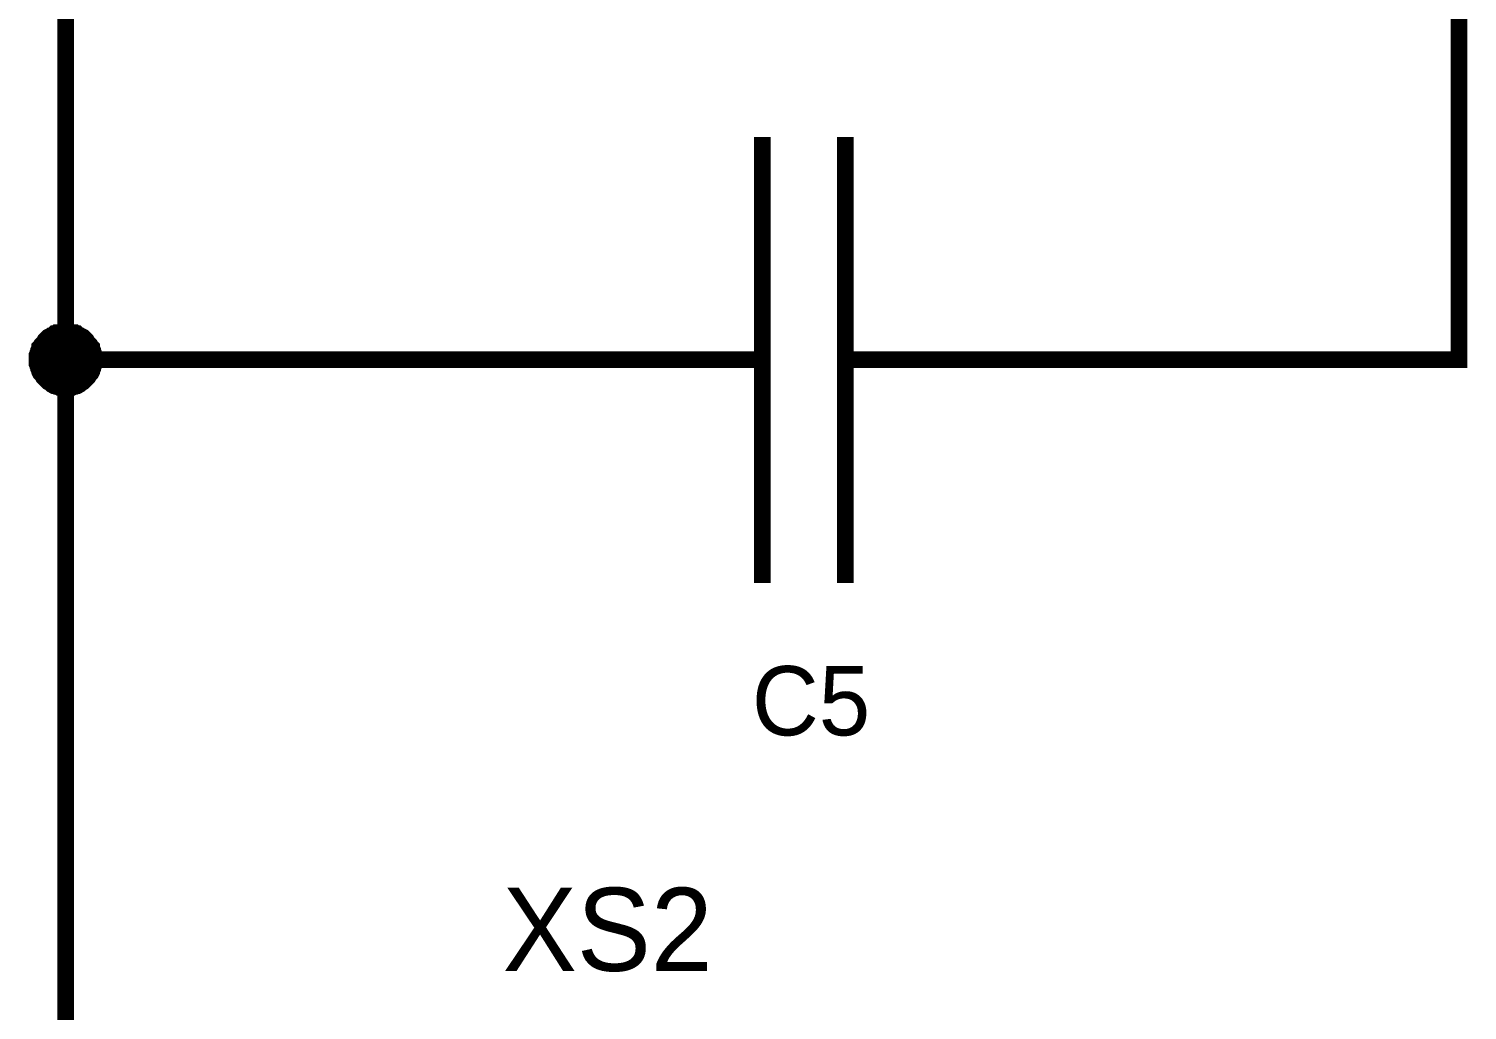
# Model space of a CAD drawing. Header units: millimetres. Extents: x 0 to 841, y 0 to 594.
# Drawn here: x 119.45 to 145.26, y 248.33 to 265.93 of the extents above; entities that cross this region are included whole.
import ezdxf

# ---------------------------------------------------------------- set-up
doc = ezdxf.new("R2010")
doc.units = ezdxf.units.MM
doc.layers.add('Sheet', color=255, linetype='Continuous')

msp = doc.modelspace()

# ---------------------------------------------------------------- linework, layer by layer
at = {"layer": 'Sheet', "const_width": 0.3}
for points in [[(120.11, 274.989), (120.11, 259.999), (130.11, 259.999)], [(136.6, 259.999), (145.11, 259.999), (145.11, 274.989)], [(132.61, 263.991), (132.61, 255.992)], [(134.1, 263.991), (134.1, 255.992)], [(119.597, 259.999), (119.597, 260.03), (119.597, 260.046), (119.597, 260.077), (119.613, 260.108), (119.613, 260.124), (119.628, 260.155), (119.628, 260.17), (119.644, 260.201), (119.644, 260.217), (119.659, 260.232), (119.675, 260.263), (119.69, 260.279), (119.706, 260.294), (119.721, 260.31), (119.737, 260.341), (119.752, 260.357), (119.768, 260.372), (119.783, 260.388), (119.799, 260.403), (119.83, 260.419), (119.846, 260.419), (119.861, 260.434), (119.892, 260.45), (119.908, 260.465), (119.939, 260.465), (119.954, 260.481), (119.985, 260.481), (120.001, 260.481), (120.032, 260.496), (120.063, 260.496), (120.079, 260.496), (120.11, 260.496)], [(119.597, 259.999), (119.597, 260.03), (119.597, 260.046), (119.597, 260.077), (119.613, 260.108), (119.613, 260.124), (119.628, 260.155), (119.628, 260.17), (119.644, 260.201), (119.644, 260.217), (119.659, 260.232), (119.675, 260.263), (119.69, 260.279), (119.706, 260.294), (119.721, 260.31), (119.737, 260.341), (119.752, 260.357), (119.768, 260.372), (119.783, 260.388), (119.799, 260.403), (119.83, 260.419), (119.846, 260.419), (119.861, 260.434), (119.892, 260.45), (119.908, 260.465), (119.939, 260.465), (119.954, 260.481), (119.985, 260.481), (120.001, 260.481), (120.032, 260.496), (120.063, 260.496), (120.079, 260.496), (120.11, 260.496)], [(119.597, 259.999), (119.597, 260.03), (119.597, 260.046), (119.597, 260.077), (119.613, 260.108), (119.613, 260.124), (119.628, 260.155), (119.628, 260.17), (119.644, 260.201), (119.644, 260.217), (119.659, 260.232), (119.675, 260.263), (119.69, 260.279), (119.706, 260.294), (119.721, 260.31), (119.737, 260.341), (119.752, 260.357), (119.768, 260.372), (119.783, 260.388), (119.799, 260.403), (119.83, 260.419), (119.846, 260.419), (119.861, 260.434), (119.892, 260.45), (119.908, 260.465), (119.939, 260.465), (119.954, 260.481), (119.985, 260.481), (120.001, 260.481), (120.032, 260.496), (120.063, 260.496), (120.079, 260.496), (120.11, 260.496)], [(119.597, 259.999), (119.597, 260.03), (119.597, 260.046), (119.597, 260.077), (119.613, 260.108), (119.613, 260.124), (119.628, 260.155), (119.628, 260.17), (119.644, 260.201), (119.644, 260.217), (119.659, 260.232), (119.675, 260.263), (119.69, 260.279), (119.706, 260.294), (119.721, 260.31), (119.737, 260.341), (119.752, 260.357), (119.768, 260.372), (119.783, 260.388), (119.799, 260.403), (119.83, 260.419), (119.846, 260.419), (119.861, 260.434), (119.892, 260.45), (119.908, 260.465), (119.939, 260.465), (119.954, 260.481), (119.985, 260.481), (120.001, 260.481), (120.032, 260.496), (120.063, 260.496), (120.079, 260.496), (120.11, 260.496)], [(119.597, 259.999), (119.597, 260.03), (119.597, 260.046), (119.597, 260.077), (119.613, 260.108), (119.613, 260.124), (119.628, 260.155), (119.628, 260.17), (119.644, 260.201), (119.644, 260.217), (119.659, 260.232), (119.675, 260.263), (119.69, 260.279), (119.706, 260.294), (119.721, 260.31), (119.737, 260.341), (119.752, 260.357), (119.768, 260.372), (119.783, 260.388), (119.799, 260.403), (119.83, 260.419), (119.846, 260.419), (119.861, 260.434), (119.892, 260.45), (119.908, 260.465), (119.939, 260.465), (119.954, 260.481), (119.985, 260.481), (120.001, 260.481), (120.032, 260.496), (120.063, 260.496), (120.079, 260.496), (120.11, 260.496)], [(119.597, 259.999), (119.597, 260.03), (119.597, 260.046), (119.597, 260.077), (119.613, 260.108), (119.613, 260.124), (119.628, 260.155), (119.628, 260.17), (119.644, 260.201), (119.644, 260.217), (119.659, 260.232), (119.675, 260.263), (119.69, 260.279), (119.706, 260.294), (119.721, 260.31), (119.737, 260.341), (119.752, 260.357), (119.768, 260.372), (119.783, 260.388), (119.799, 260.403), (119.83, 260.419), (119.846, 260.419), (119.861, 260.434), (119.892, 260.45), (119.908, 260.465), (119.939, 260.465), (119.954, 260.481), (119.985, 260.481), (120.001, 260.481), (120.032, 260.496), (120.063, 260.496), (120.079, 260.496), (120.11, 260.496)], [(119.597, 259.999), (119.597, 260.03), (119.597, 260.046), (119.597, 260.077), (119.613, 260.108), (119.613, 260.124), (119.628, 260.155), (119.628, 260.17), (119.644, 260.201), (119.644, 260.217), (119.659, 260.232), (119.675, 260.263), (119.69, 260.279), (119.706, 260.294), (119.721, 260.31), (119.737, 260.341), (119.752, 260.357), (119.768, 260.372), (119.783, 260.388), (119.799, 260.403), (119.83, 260.419), (119.846, 260.419), (119.861, 260.434), (119.892, 260.45), (119.908, 260.465), (119.939, 260.465), (119.954, 260.481), (119.985, 260.481), (120.001, 260.481), (120.032, 260.496), (120.063, 260.496), (120.079, 260.496), (120.11, 260.496)], [(119.597, 259.999), (119.597, 260.03), (119.597, 260.046), (119.597, 260.077), (119.613, 260.108), (119.613, 260.124), (119.628, 260.155), (119.628, 260.17), (119.644, 260.201), (119.644, 260.217), (119.659, 260.232), (119.675, 260.263), (119.69, 260.279), (119.706, 260.294), (119.721, 260.31), (119.737, 260.341), (119.752, 260.357), (119.768, 260.372), (119.783, 260.388), (119.799, 260.403), (119.83, 260.419), (119.846, 260.419), (119.861, 260.434), (119.892, 260.45), (119.908, 260.465), (119.939, 260.465), (119.954, 260.481), (119.985, 260.481), (120.001, 260.481), (120.032, 260.496), (120.063, 260.496), (120.079, 260.496), (120.11, 260.496)], [(120.11, 260.496), (120.11, 260.496)], [(120.11, 260.496), (120.141, 260.496), (120.156, 260.496), (120.187, 260.496), (120.218, 260.481), (120.234, 260.481), (120.265, 260.481), (120.28, 260.465), (120.311, 260.465), (120.327, 260.45), (120.358, 260.434), (120.374, 260.419), (120.389, 260.419), (120.42, 260.403), (120.436, 260.388), (120.451, 260.372), (120.467, 260.357), (120.482, 260.341), (120.498, 260.31), (120.513, 260.294), (120.529, 260.279), (120.544, 260.263), (120.56, 260.232), (120.575, 260.217), (120.575, 260.201), (120.591, 260.17), (120.591, 260.155), (120.606, 260.124), (120.606, 260.108), (120.622, 260.077), (120.622, 260.046), (120.622, 260.03), (120.622, 259.999)], [(120.11, 260.496), (120.11, 260.496)], [(120.11, 260.496), (120.141, 260.496), (120.156, 260.496), (120.187, 260.496), (120.218, 260.481), (120.234, 260.481), (120.265, 260.481), (120.28, 260.465), (120.311, 260.465), (120.327, 260.45), (120.358, 260.434), (120.374, 260.419), (120.389, 260.419), (120.42, 260.403), (120.436, 260.388), (120.451, 260.372), (120.467, 260.357), (120.482, 260.341), (120.498, 260.31), (120.513, 260.294), (120.529, 260.279), (120.544, 260.263), (120.56, 260.232), (120.575, 260.217), (120.575, 260.201), (120.591, 260.17), (120.591, 260.155), (120.606, 260.124), (120.606, 260.108), (120.622, 260.077), (120.622, 260.046), (120.622, 260.03), (120.622, 259.999)], [(120.11, 260.496), (120.11, 260.496)], [(120.11, 260.496), (120.141, 260.496), (120.156, 260.496), (120.187, 260.496), (120.218, 260.481), (120.234, 260.481), (120.265, 260.481), (120.28, 260.465), (120.311, 260.465), (120.327, 260.45), (120.358, 260.434), (120.374, 260.419), (120.389, 260.419), (120.42, 260.403), (120.436, 260.388), (120.451, 260.372), (120.467, 260.357), (120.482, 260.341), (120.498, 260.31), (120.513, 260.294), (120.529, 260.279), (120.544, 260.263), (120.56, 260.232), (120.575, 260.217), (120.575, 260.201), (120.591, 260.17), (120.591, 260.155), (120.606, 260.124), (120.606, 260.108), (120.622, 260.077), (120.622, 260.046), (120.622, 260.03), (120.622, 259.999)], [(120.11, 260.496), (120.11, 260.496)], [(120.11, 260.496), (120.141, 260.496), (120.156, 260.496), (120.187, 260.496), (120.218, 260.481), (120.234, 260.481), (120.265, 260.481), (120.28, 260.465), (120.311, 260.465), (120.327, 260.45), (120.358, 260.434), (120.374, 260.419), (120.389, 260.419), (120.42, 260.403), (120.436, 260.388), (120.451, 260.372), (120.467, 260.357), (120.482, 260.341), (120.498, 260.31), (120.513, 260.294), (120.529, 260.279), (120.544, 260.263), (120.56, 260.232), (120.575, 260.217), (120.575, 260.201), (120.591, 260.17), (120.591, 260.155), (120.606, 260.124), (120.606, 260.108), (120.622, 260.077), (120.622, 260.046), (120.622, 260.03), (120.622, 259.999)], [(120.11, 260.496), (120.11, 260.496)], [(120.11, 260.496), (120.141, 260.496), (120.156, 260.496), (120.187, 260.496), (120.218, 260.481), (120.234, 260.481), (120.265, 260.481), (120.28, 260.465), (120.311, 260.465), (120.327, 260.45), (120.358, 260.434), (120.374, 260.419), (120.389, 260.419), (120.42, 260.403), (120.436, 260.388), (120.451, 260.372), (120.467, 260.357), (120.482, 260.341), (120.498, 260.31), (120.513, 260.294), (120.529, 260.279), (120.544, 260.263), (120.56, 260.232), (120.575, 260.217), (120.575, 260.201), (120.591, 260.17), (120.591, 260.155), (120.606, 260.124), (120.606, 260.108), (120.622, 260.077), (120.622, 260.046), (120.622, 260.03), (120.622, 259.999)], [(120.11, 260.496), (120.11, 260.496)], [(120.11, 260.496), (120.141, 260.496), (120.156, 260.496), (120.187, 260.496), (120.218, 260.481), (120.234, 260.481), (120.265, 260.481), (120.28, 260.465), (120.311, 260.465), (120.327, 260.45), (120.358, 260.434), (120.374, 260.419), (120.389, 260.419), (120.42, 260.403), (120.436, 260.388), (120.451, 260.372), (120.467, 260.357), (120.482, 260.341), (120.498, 260.31), (120.513, 260.294), (120.529, 260.279), (120.544, 260.263), (120.56, 260.232), (120.575, 260.217), (120.575, 260.201), (120.591, 260.17), (120.591, 260.155), (120.606, 260.124), (120.606, 260.108), (120.622, 260.077), (120.622, 260.046), (120.622, 260.03), (120.622, 259.999)], [(120.11, 260.496), (120.11, 260.496)], [(120.11, 260.496), (120.141, 260.496), (120.156, 260.496), (120.187, 260.496), (120.218, 260.481), (120.234, 260.481), (120.265, 260.481), (120.28, 260.465), (120.311, 260.465), (120.327, 260.45), (120.358, 260.434), (120.374, 260.419), (120.389, 260.419), (120.42, 260.403), (120.436, 260.388), (120.451, 260.372), (120.467, 260.357), (120.482, 260.341), (120.498, 260.31), (120.513, 260.294), (120.529, 260.279), (120.544, 260.263), (120.56, 260.232), (120.575, 260.217), (120.575, 260.201), (120.591, 260.17), (120.591, 260.155), (120.606, 260.124), (120.606, 260.108), (120.622, 260.077), (120.622, 260.046), (120.622, 260.03), (120.622, 259.999)], [(120.11, 260.496), (120.11, 260.496)], [(120.11, 260.496), (120.141, 260.496), (120.156, 260.496), (120.187, 260.496), (120.218, 260.481), (120.234, 260.481), (120.265, 260.481), (120.28, 260.465), (120.311, 260.465), (120.327, 260.45), (120.358, 260.434), (120.374, 260.419), (120.389, 260.419), (120.42, 260.403), (120.436, 260.388), (120.451, 260.372), (120.467, 260.357), (120.482, 260.341), (120.498, 260.31), (120.513, 260.294), (120.529, 260.279), (120.544, 260.263), (120.56, 260.232), (120.575, 260.217), (120.575, 260.201), (120.591, 260.17), (120.591, 260.155), (120.606, 260.124), (120.606, 260.108), (120.622, 260.077), (120.622, 260.046), (120.622, 260.03), (120.622, 259.999)], [(120.11, 259.487), (120.079, 259.487), (120.063, 259.487), (120.032, 259.487), (120.001, 259.502), (119.985, 259.502), (119.954, 259.518), (119.939, 259.518), (119.908, 259.533), (119.892, 259.533), (119.861, 259.549), (119.846, 259.564), (119.83, 259.58), (119.799, 259.595), (119.783, 259.611), (119.768, 259.626), (119.752, 259.642), (119.737, 259.658), (119.721, 259.673), (119.706, 259.689), (119.69, 259.72), (119.675, 259.735), (119.659, 259.751), (119.644, 259.782), (119.644, 259.797), (119.628, 259.828), (119.628, 259.844), (119.613, 259.875), (119.613, 259.891), (119.597, 259.922), (119.597, 259.953), (119.597, 259.968), (119.597, 259.999)], [(119.597, 259.999), (119.597, 259.999)], [(120.11, 259.487), (120.079, 259.487), (120.063, 259.487), (120.032, 259.487), (120.001, 259.502), (119.985, 259.502), (119.954, 259.518), (119.939, 259.518), (119.908, 259.533), (119.892, 259.533), (119.861, 259.549), (119.846, 259.564), (119.83, 259.58), (119.799, 259.595), (119.783, 259.611), (119.768, 259.626), (119.752, 259.642), (119.737, 259.658), (119.721, 259.673), (119.706, 259.689), (119.69, 259.72), (119.675, 259.735), (119.659, 259.751), (119.644, 259.782), (119.644, 259.797), (119.628, 259.828), (119.628, 259.844), (119.613, 259.875), (119.613, 259.891), (119.597, 259.922), (119.597, 259.953), (119.597, 259.968), (119.597, 259.999)], [(119.597, 259.999), (119.597, 259.999)], [(120.11, 259.487), (120.079, 259.487), (120.063, 259.487), (120.032, 259.487), (120.001, 259.502), (119.985, 259.502), (119.954, 259.518), (119.939, 259.518), (119.908, 259.533), (119.892, 259.533), (119.861, 259.549), (119.846, 259.564), (119.83, 259.58), (119.799, 259.595), (119.783, 259.611), (119.768, 259.626), (119.752, 259.642), (119.737, 259.658), (119.721, 259.673), (119.706, 259.689), (119.69, 259.72), (119.675, 259.735), (119.659, 259.751), (119.644, 259.782), (119.644, 259.797), (119.628, 259.828), (119.628, 259.844), (119.613, 259.875), (119.613, 259.891), (119.597, 259.922), (119.597, 259.953), (119.597, 259.968), (119.597, 259.999)], [(119.597, 259.999), (119.597, 259.999)], [(120.11, 259.487), (120.079, 259.487), (120.063, 259.487), (120.032, 259.487), (120.001, 259.502), (119.985, 259.502), (119.954, 259.518), (119.939, 259.518), (119.908, 259.533), (119.892, 259.533), (119.861, 259.549), (119.846, 259.564), (119.83, 259.58), (119.799, 259.595), (119.783, 259.611), (119.768, 259.626), (119.752, 259.642), (119.737, 259.658), (119.721, 259.673), (119.706, 259.689), (119.69, 259.72), (119.675, 259.735), (119.659, 259.751), (119.644, 259.782), (119.644, 259.797), (119.628, 259.828), (119.628, 259.844), (119.613, 259.875), (119.613, 259.891), (119.597, 259.922), (119.597, 259.953), (119.597, 259.968), (119.597, 259.999)], [(119.597, 259.999), (119.597, 259.999)], [(120.11, 259.487), (120.079, 259.487), (120.063, 259.487), (120.032, 259.487), (120.001, 259.502), (119.985, 259.502), (119.954, 259.518), (119.939, 259.518), (119.908, 259.533), (119.892, 259.533), (119.861, 259.549), (119.846, 259.564), (119.83, 259.58), (119.799, 259.595), (119.783, 259.611), (119.768, 259.626), (119.752, 259.642), (119.737, 259.658), (119.721, 259.673), (119.706, 259.689), (119.69, 259.72), (119.675, 259.735), (119.659, 259.751), (119.644, 259.782), (119.644, 259.797), (119.628, 259.828), (119.628, 259.844), (119.613, 259.875), (119.613, 259.891), (119.597, 259.922), (119.597, 259.953), (119.597, 259.968), (119.597, 259.999)], [(119.597, 259.999), (119.597, 259.999)], [(120.11, 259.487), (120.079, 259.487), (120.063, 259.487), (120.032, 259.487), (120.001, 259.502), (119.985, 259.502), (119.954, 259.518), (119.939, 259.518), (119.908, 259.533), (119.892, 259.533), (119.861, 259.549), (119.846, 259.564), (119.83, 259.58), (119.799, 259.595), (119.783, 259.611), (119.768, 259.626), (119.752, 259.642), (119.737, 259.658), (119.721, 259.673), (119.706, 259.689), (119.69, 259.72), (119.675, 259.735), (119.659, 259.751), (119.644, 259.782), (119.644, 259.797), (119.628, 259.828), (119.628, 259.844), (119.613, 259.875), (119.613, 259.891), (119.597, 259.922), (119.597, 259.953), (119.597, 259.968), (119.597, 259.999)], [(119.597, 259.999), (119.597, 259.999)], [(120.11, 259.487), (120.079, 259.487), (120.063, 259.487), (120.032, 259.487), (120.001, 259.502), (119.985, 259.502), (119.954, 259.518), (119.939, 259.518), (119.908, 259.533), (119.892, 259.533), (119.861, 259.549), (119.846, 259.564), (119.83, 259.58), (119.799, 259.595), (119.783, 259.611), (119.768, 259.626), (119.752, 259.642), (119.737, 259.658), (119.721, 259.673), (119.706, 259.689), (119.69, 259.72), (119.675, 259.735), (119.659, 259.751), (119.644, 259.782), (119.644, 259.797), (119.628, 259.828), (119.628, 259.844), (119.613, 259.875), (119.613, 259.891), (119.597, 259.922), (119.597, 259.953), (119.597, 259.968), (119.597, 259.999)], [(119.597, 259.999), (119.597, 259.999)], [(120.11, 259.487), (120.079, 259.487), (120.063, 259.487), (120.032, 259.487), (120.001, 259.502), (119.985, 259.502), (119.954, 259.518), (119.939, 259.518), (119.908, 259.533), (119.892, 259.533), (119.861, 259.549), (119.846, 259.564), (119.83, 259.58), (119.799, 259.595), (119.783, 259.611), (119.768, 259.626), (119.752, 259.642), (119.737, 259.658), (119.721, 259.673), (119.706, 259.689), (119.69, 259.72), (119.675, 259.735), (119.659, 259.751), (119.644, 259.782), (119.644, 259.797), (119.628, 259.828), (119.628, 259.844), (119.613, 259.875), (119.613, 259.891), (119.597, 259.922), (119.597, 259.953), (119.597, 259.968), (119.597, 259.999)], [(119.597, 259.999), (119.597, 259.999)], [(120.622, 259.999), (120.622, 259.968), (120.622, 259.953), (120.622, 259.922), (120.606, 259.891), (120.606, 259.875), (120.591, 259.844), (120.591, 259.828), (120.575, 259.797), (120.575, 259.782), (120.56, 259.751), (120.544, 259.735), (120.529, 259.72), (120.513, 259.689), (120.498, 259.673), (120.482, 259.658), (120.467, 259.642), (120.451, 259.626), (120.436, 259.611), (120.42, 259.595), (120.389, 259.58), (120.374, 259.564), (120.358, 259.549), (120.327, 259.533), (120.311, 259.533), (120.28, 259.518), (120.265, 259.518), (120.234, 259.502), (120.218, 259.502), (120.187, 259.487), (120.156, 259.487), (120.141, 259.487), (120.11, 259.487)], [(120.622, 259.999), (120.622, 259.968), (120.622, 259.953), (120.622, 259.922), (120.606, 259.891), (120.606, 259.875), (120.591, 259.844), (120.591, 259.828), (120.575, 259.797), (120.575, 259.782), (120.56, 259.751), (120.544, 259.735), (120.529, 259.72), (120.513, 259.689), (120.498, 259.673), (120.482, 259.658), (120.467, 259.642), (120.451, 259.626), (120.436, 259.611), (120.42, 259.595), (120.389, 259.58), (120.374, 259.564), (120.358, 259.549), (120.327, 259.533), (120.311, 259.533), (120.28, 259.518), (120.265, 259.518), (120.234, 259.502), (120.218, 259.502), (120.187, 259.487), (120.156, 259.487), (120.141, 259.487), (120.11, 259.487)], [(120.11, 259.999), (120.11, 244.994), (120.11, 229.989), (120.11, 214.999), (120.11, 199.993), (120.11, 192.491)], [(120.622, 259.999), (120.622, 259.968), (120.622, 259.953), (120.622, 259.922), (120.606, 259.891), (120.606, 259.875), (120.591, 259.844), (120.591, 259.828), (120.575, 259.797), (120.575, 259.782), (120.56, 259.751), (120.544, 259.735), (120.529, 259.72), (120.513, 259.689), (120.498, 259.673), (120.482, 259.658), (120.467, 259.642), (120.451, 259.626), (120.436, 259.611), (120.42, 259.595), (120.389, 259.58), (120.374, 259.564), (120.358, 259.549), (120.327, 259.533), (120.311, 259.533), (120.28, 259.518), (120.265, 259.518), (120.234, 259.502), (120.218, 259.502), (120.187, 259.487), (120.156, 259.487), (120.141, 259.487), (120.11, 259.487)], [(120.622, 259.999), (120.622, 259.968), (120.622, 259.953), (120.622, 259.922), (120.606, 259.891), (120.606, 259.875), (120.591, 259.844), (120.591, 259.828), (120.575, 259.797), (120.575, 259.782), (120.56, 259.751), (120.544, 259.735), (120.529, 259.72), (120.513, 259.689), (120.498, 259.673), (120.482, 259.658), (120.467, 259.642), (120.451, 259.626), (120.436, 259.611), (120.42, 259.595), (120.389, 259.58), (120.374, 259.564), (120.358, 259.549), (120.327, 259.533), (120.311, 259.533), (120.28, 259.518), (120.265, 259.518), (120.234, 259.502), (120.218, 259.502), (120.187, 259.487), (120.156, 259.487), (120.141, 259.487), (120.11, 259.487)], [(120.622, 259.999), (120.622, 259.968), (120.622, 259.953), (120.622, 259.922), (120.606, 259.891), (120.606, 259.875), (120.591, 259.844), (120.591, 259.828), (120.575, 259.797), (120.575, 259.782), (120.56, 259.751), (120.544, 259.735), (120.529, 259.72), (120.513, 259.689), (120.498, 259.673), (120.482, 259.658), (120.467, 259.642), (120.451, 259.626), (120.436, 259.611), (120.42, 259.595), (120.389, 259.58), (120.374, 259.564), (120.358, 259.549), (120.327, 259.533), (120.311, 259.533), (120.28, 259.518), (120.265, 259.518), (120.234, 259.502), (120.218, 259.502), (120.187, 259.487), (120.156, 259.487), (120.141, 259.487), (120.11, 259.487)], [(120.622, 259.999), (120.622, 259.968), (120.622, 259.953), (120.622, 259.922), (120.606, 259.891), (120.606, 259.875), (120.591, 259.844), (120.591, 259.828), (120.575, 259.797), (120.575, 259.782), (120.56, 259.751), (120.544, 259.735), (120.529, 259.72), (120.513, 259.689), (120.498, 259.673), (120.482, 259.658), (120.467, 259.642), (120.451, 259.626), (120.436, 259.611), (120.42, 259.595), (120.389, 259.58), (120.374, 259.564), (120.358, 259.549), (120.327, 259.533), (120.311, 259.533), (120.28, 259.518), (120.265, 259.518), (120.234, 259.502), (120.218, 259.502), (120.187, 259.487), (120.156, 259.487), (120.141, 259.487), (120.11, 259.487)], [(120.622, 259.999), (120.622, 259.968), (120.622, 259.953), (120.622, 259.922), (120.606, 259.891), (120.606, 259.875), (120.591, 259.844), (120.591, 259.828), (120.575, 259.797), (120.575, 259.782), (120.56, 259.751), (120.544, 259.735), (120.529, 259.72), (120.513, 259.689), (120.498, 259.673), (120.482, 259.658), (120.467, 259.642), (120.451, 259.626), (120.436, 259.611), (120.42, 259.595), (120.389, 259.58), (120.374, 259.564), (120.358, 259.549), (120.327, 259.533), (120.311, 259.533), (120.28, 259.518), (120.265, 259.518), (120.234, 259.502), (120.218, 259.502), (120.187, 259.487), (120.156, 259.487), (120.141, 259.487), (120.11, 259.487)], [(120.622, 259.999), (120.622, 259.968), (120.622, 259.953), (120.622, 259.922), (120.606, 259.891), (120.606, 259.875), (120.591, 259.844), (120.591, 259.828), (120.575, 259.797), (120.575, 259.782), (120.56, 259.751), (120.544, 259.735), (120.529, 259.72), (120.513, 259.689), (120.498, 259.673), (120.482, 259.658), (120.467, 259.642), (120.451, 259.626), (120.436, 259.611), (120.42, 259.595), (120.389, 259.58), (120.374, 259.564), (120.358, 259.549), (120.327, 259.533), (120.311, 259.533), (120.28, 259.518), (120.265, 259.518), (120.234, 259.502), (120.218, 259.502), (120.187, 259.487), (120.156, 259.487), (120.141, 259.487), (120.11, 259.487)], [(120.622, 259.999), (120.622, 259.999), (120.622, 259.999), (120.622, 259.999), (120.622, 259.999), (120.622, 259.999), (120.622, 259.999), (120.622, 259.999), (120.622, 259.999), (120.622, 259.999), (120.622, 259.999), (120.622, 259.999), (120.622, 259.999), (120.622, 259.999), (120.622, 259.999), (120.622, 259.999), (120.622, 259.999), (120.622, 259.999), (120.622, 259.999), (120.622, 259.999), (120.622, 259.999), (120.622, 259.999), (120.622, 259.999), (120.622, 259.999), (120.622, 259.999), (120.622, 259.999), (120.622, 259.999), (120.622, 259.999), (120.622, 259.999), (120.622, 259.999), (120.622, 259.999), (120.622, 259.999), (120.622, 259.999)], [(120.622, 259.999), (120.622, 259.999)], [(120.622, 259.999), (120.622, 259.999), (120.622, 259.999), (120.622, 259.999), (120.622, 259.999), (120.622, 259.999), (120.622, 259.999), (120.622, 259.999), (120.622, 259.999), (120.622, 259.999), (120.622, 259.999), (120.622, 259.999), (120.622, 259.999), (120.622, 259.999), (120.622, 259.999), (120.622, 259.999), (120.622, 259.999), (120.622, 259.999), (120.622, 259.999), (120.622, 259.999), (120.622, 259.999), (120.622, 259.999), (120.622, 259.999), (120.622, 259.999), (120.622, 259.999), (120.622, 259.999), (120.622, 259.999), (120.622, 259.999), (120.622, 259.999), (120.622, 259.999), (120.622, 259.999), (120.622, 259.999), (120.622, 259.999)], [(120.622, 259.999), (120.622, 259.999)], [(120.622, 259.999), (120.622, 259.999), (120.622, 259.999), (120.622, 259.999), (120.622, 259.999), (120.622, 259.999), (120.622, 259.999), (120.622, 259.999), (120.622, 259.999), (120.622, 259.999), (120.622, 259.999), (120.622, 259.999), (120.622, 259.999), (120.622, 259.999), (120.622, 259.999), (120.622, 259.999), (120.622, 259.999), (120.622, 259.999), (120.622, 259.999), (120.622, 259.999), (120.622, 259.999), (120.622, 259.999), (120.622, 259.999), (120.622, 259.999), (120.622, 259.999), (120.622, 259.999), (120.622, 259.999), (120.622, 259.999), (120.622, 259.999), (120.622, 259.999), (120.622, 259.999), (120.622, 259.999), (120.622, 259.999)], [(120.622, 259.999), (120.622, 259.999)], [(120.622, 259.999), (120.622, 259.999), (120.622, 259.999), (120.622, 259.999), (120.622, 259.999), (120.622, 259.999), (120.622, 259.999), (120.622, 259.999), (120.622, 259.999), (120.622, 259.999), (120.622, 259.999), (120.622, 259.999), (120.622, 259.999), (120.622, 259.999), (120.622, 259.999), (120.622, 259.999), (120.622, 259.999), (120.622, 259.999), (120.622, 259.999), (120.622, 259.999), (120.622, 259.999), (120.622, 259.999), (120.622, 259.999), (120.622, 259.999), (120.622, 259.999), (120.622, 259.999), (120.622, 259.999), (120.622, 259.999), (120.622, 259.999), (120.622, 259.999), (120.622, 259.999), (120.622, 259.999), (120.622, 259.999)], [(120.622, 259.999), (120.622, 259.999)], [(120.622, 259.999), (120.622, 259.999), (120.622, 259.999), (120.622, 259.999), (120.622, 259.999), (120.622, 259.999), (120.622, 259.999), (120.622, 259.999), (120.622, 259.999), (120.622, 259.999), (120.622, 259.999), (120.622, 259.999), (120.622, 259.999), (120.622, 259.999), (120.622, 259.999), (120.622, 259.999), (120.622, 259.999), (120.622, 259.999), (120.622, 259.999), (120.622, 259.999), (120.622, 259.999), (120.622, 259.999), (120.622, 259.999), (120.622, 259.999), (120.622, 259.999), (120.622, 259.999), (120.622, 259.999), (120.622, 259.999), (120.622, 259.999), (120.622, 259.999), (120.622, 259.999), (120.622, 259.999), (120.622, 259.999)], [(120.622, 259.999), (120.622, 259.999)], [(120.622, 259.999), (120.622, 259.999), (120.622, 259.999), (120.622, 259.999), (120.622, 259.999), (120.622, 259.999), (120.622, 259.999), (120.622, 259.999), (120.622, 259.999), (120.622, 259.999), (120.622, 259.999), (120.622, 259.999), (120.622, 259.999), (120.622, 259.999), (120.622, 259.999), (120.622, 259.999), (120.622, 259.999), (120.622, 259.999), (120.622, 259.999), (120.622, 259.999), (120.622, 259.999), (120.622, 259.999), (120.622, 259.999), (120.622, 259.999), (120.622, 259.999), (120.622, 259.999), (120.622, 259.999), (120.622, 259.999), (120.622, 259.999), (120.622, 259.999), (120.622, 259.999), (120.622, 259.999), (120.622, 259.999)], [(120.622, 259.999), (120.622, 259.999)], [(120.622, 259.999), (120.622, 259.999), (120.622, 259.999), (120.622, 259.999), (120.622, 259.999), (120.622, 259.999), (120.622, 259.999), (120.622, 259.999), (120.622, 259.999), (120.622, 259.999), (120.622, 259.999), (120.622, 259.999), (120.622, 259.999), (120.622, 259.999), (120.622, 259.999), (120.622, 259.999), (120.622, 259.999), (120.622, 259.999), (120.622, 259.999), (120.622, 259.999), (120.622, 259.999), (120.622, 259.999), (120.622, 259.999), (120.622, 259.999), (120.622, 259.999), (120.622, 259.999), (120.622, 259.999), (120.622, 259.999), (120.622, 259.999), (120.622, 259.999), (120.622, 259.999), (120.622, 259.999), (120.622, 259.999)], [(120.622, 259.999), (120.622, 259.999)], [(120.622, 259.999), (120.622, 259.999), (120.622, 259.999), (120.622, 259.999), (120.622, 259.999), (120.622, 259.999), (120.622, 259.999), (120.622, 259.999), (120.622, 259.999), (120.622, 259.999), (120.622, 259.999), (120.622, 259.999), (120.622, 259.999), (120.622, 259.999), (120.622, 259.999), (120.622, 259.999), (120.622, 259.999), (120.622, 259.999), (120.622, 259.999), (120.622, 259.999), (120.622, 259.999), (120.622, 259.999), (120.622, 259.999), (120.622, 259.999), (120.622, 259.999), (120.622, 259.999), (120.622, 259.999), (120.622, 259.999), (120.622, 259.999), (120.622, 259.999), (120.622, 259.999), (120.622, 259.999), (120.622, 259.999)], [(120.622, 259.999), (120.622, 259.999)], [(132.61, 259.999), (130.11, 259.999)], [(134.1, 259.999), (136.6, 259.999)]]:
    msp.add_lwpolyline(points, dxfattribs=at)
at = {"layer": 'Sheet', "const_width": 0.508}
msp.add_lwpolyline([(119.746, 260, 1), (120.254, 260, 1)], format="xyb", close=True, dxfattribs=at)

# ---------------------------------------------------------------- texts
at = {"layer": 'Sheet'}
for s, height, p in [('C5', 1.2427, (132.423, 253.258)), ('XS2', 1.4912, (127.951, 249.033))]:
    msp.add_text(s, height=height, dxfattribs=at).set_placement(p)

doc.saveas('drawing.dxf')
